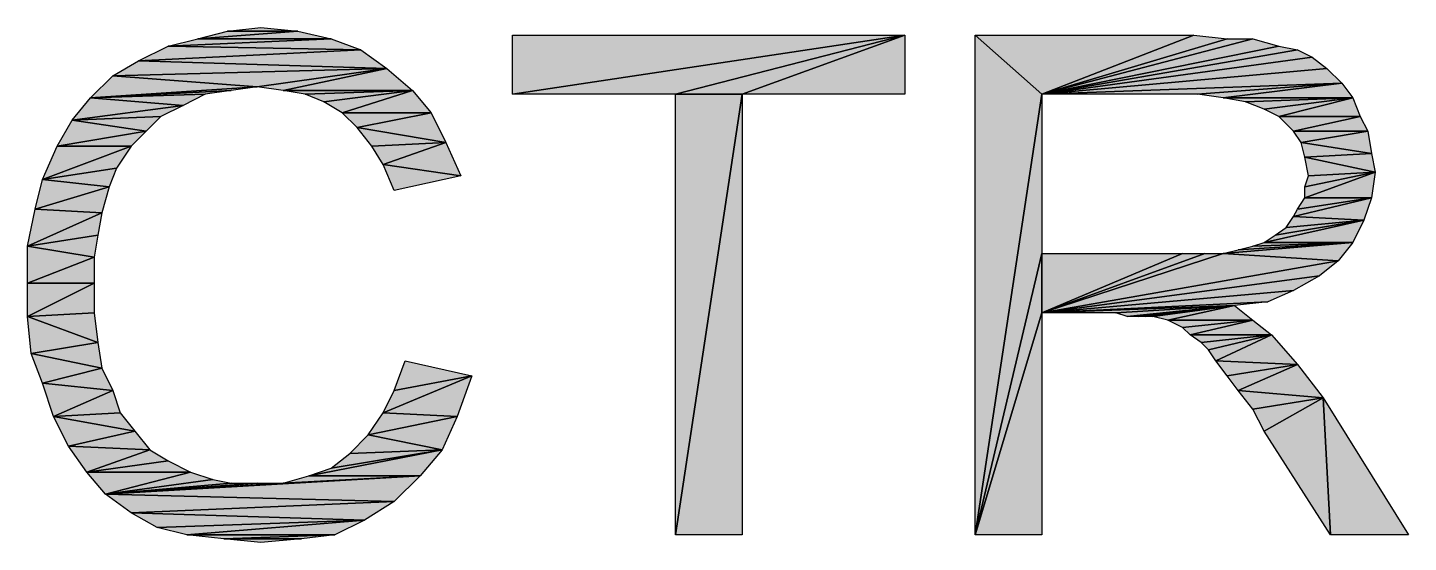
# Model space of a CAD drawing. Header units: millimetres. Extents: x -159 to 198, y 0 to 225.
# Drawn here: x -110.951 to -106.99, y 25.83 to 27.305 of the extents above; entities that cross this region are included whole.
import ezdxf

# ---------------------------------------------------------------- set-up
doc = ezdxf.new("R2010")
doc.units = ezdxf.units.MM
doc.header["$LTSCALE"] = 10.89
doc.layers.add('12_COIN_DXF_FORMAT', color=7, linetype='CONTINUOUS')

# ---------------------------------------------------------------- blocks, each defined once
blk = doc.blocks.new('A_C4F889353_BL2', base_point=(32.2476, 18.7626))
at = {"layer": '12_COIN_DXF_FORMAT', "color": 7, "linetype": 'Continuous'}
for p, q in [((40.5133, 17.813), (40.5983, 17.8342)), ((40.8, 17.8342), (40.5133, 17.813)), ((40.5133, 17.813), (40.8, 17.8342)), ((40.5983, 17.8342), (40.6938, 17.8448)), ((40.8, 17.8342), (40.5983, 17.8342)), ((40.5983, 17.8342), (40.8, 17.8342)), ((40.6938, 17.8448), (40.8, 17.8342)), ((40.8, 17.8342), (40.8955, 17.813)), ((41.4158, 17.6537), (41.4158, 17.8236)), ((41.4158, 17.8236), (42.5412, 17.8236)), ((42.5412, 17.8236), (41.4158, 17.6537)), ((41.4158, 17.6537), (42.5412, 17.8236)), ((42.5412, 17.8236), (41.8829, 17.6537)), ((41.8829, 17.6537), (42.5412, 17.8236)), ((42.5412, 17.8236), (42.0741, 17.6537)), ((42.0741, 17.6537), (42.5412, 17.8236)), ((42.5412, 17.8236), (42.5412, 17.6537)), ((42.9341, 17.6537), (42.7429, 17.8236)), ((42.7429, 17.8236), (43.3694, 17.8236)), ((42.7429, 16.3902), (42.7429, 17.8236)), ((42.7429, 17.8236), (42.9341, 17.6537)), ((42.9341, 17.6537), (43.3694, 17.8236)), ((43.3694, 17.8236), (42.9341, 17.6537)), ((43.3694, 17.8236), (43.4649, 17.813)), ((40.3434, 17.7493), (40.4284, 17.7917)), ((40.4284, 17.7917), (40.5133, 17.813)), ((40.8955, 17.813), (40.4284, 17.7917)), ((40.4284, 17.7917), (40.8955, 17.813)), ((40.9805, 17.7811), (40.4284, 17.7917)), ((40.4284, 17.7917), (40.9805, 17.7811)), ((40.8955, 17.813), (40.5133, 17.813)), ((40.5133, 17.813), (40.8955, 17.813)), ((40.8955, 17.813), (40.9805, 17.7811)), ((42.9341, 17.6537), (43.5392, 17.813)), ((43.5392, 17.813), (42.9341, 17.6537)), ((42.9341, 17.6537), (43.4649, 17.813)), ((43.4649, 17.813), (42.9341, 17.6537)), ((42.9341, 17.6537), (43.6136, 17.7917)), ((43.6136, 17.7917), (42.9341, 17.6537)), ((43.4649, 17.813), (43.5392, 17.813)), ((43.5392, 17.813), (43.6136, 17.7917)), ((43.6136, 17.7917), (43.6667, 17.7811)), ((40.2691, 17.7068), (40.3434, 17.7493)), ((40.9805, 17.7811), (40.3434, 17.7493)), ((40.3434, 17.7493), (40.9805, 17.7811)), ((41.0548, 17.728), (40.3434, 17.7493)), ((40.3434, 17.7493), (41.0548, 17.728)), ((40.9805, 17.7811), (41.0548, 17.728)), ((42.9341, 17.6537), (43.6667, 17.7811)), ((43.6667, 17.7811), (42.9341, 17.6537)), ((42.9341, 17.6537), (43.7091, 17.7599)), ((43.7091, 17.7599), (42.9341, 17.6537)), ((43.6667, 17.7811), (43.7091, 17.7599)), ((43.7091, 17.7599), (43.7516, 17.728)), ((40.2054, 17.6431), (40.2691, 17.7068)), ((41.0548, 17.728), (40.2691, 17.7068)), ((40.2691, 17.7068), (41.0548, 17.728)), ((40.6832, 17.6749), (40.2691, 17.7068)), ((40.2691, 17.7068), (40.6832, 17.6749)), ((41.0548, 17.728), (40.6832, 17.6749)), ((40.6832, 17.6749), (41.0548, 17.728)), ((41.0548, 17.728), (40.7575, 17.6643)), ((40.7575, 17.6643), (41.0548, 17.728)), ((41.0548, 17.728), (41.1291, 17.6643)), ((42.9341, 17.6537), (43.7516, 17.728)), ((43.7516, 17.728), (42.9341, 17.6537)), ((43.7516, 17.728), (43.7941, 17.6856)), ((40.2054, 17.6431), (40.6832, 17.6749)), ((40.6832, 17.6749), (40.2054, 17.6431)), ((40.2054, 17.6431), (40.6089, 17.6643)), ((40.6089, 17.6643), (40.2054, 17.6431)), ((40.6089, 17.6643), (40.5346, 17.6537)), ((40.6832, 17.6749), (40.6089, 17.6643)), ((40.7575, 17.6643), (40.6832, 17.6749)), ((41.1291, 17.6643), (40.7575, 17.6643)), ((40.8212, 17.6537), (40.7575, 17.6643)), ((40.7575, 17.6643), (41.1291, 17.6643)), ((41.1291, 17.6643), (40.8212, 17.6537)), ((40.8212, 17.6537), (41.1291, 17.6643)), ((41.1291, 17.6643), (40.8743, 17.6325)), ((40.8743, 17.6325), (41.1291, 17.6643)), ((41.1291, 17.6643), (40.9274, 17.6006)), ((40.9274, 17.6006), (41.1291, 17.6643)), ((41.1291, 17.6643), (41.1822, 17.6006)), ((42.9341, 17.6537), (43.7941, 17.6856)), ((43.7941, 17.6856), (42.9341, 17.6537)), ((43.7941, 17.6856), (43.38, 17.6537)), ((43.38, 17.6537), (43.7941, 17.6856)), ((43.7941, 17.6856), (43.4543, 17.6431)), ((43.4543, 17.6431), (43.7941, 17.6856)), ((43.7941, 17.6856), (43.8259, 17.6431)), ((40.1523, 17.5794), (40.2054, 17.6431)), ((40.5346, 17.6537), (40.2054, 17.6431)), ((40.2054, 17.6431), (40.5346, 17.6537)), ((40.4708, 17.6218), (40.2054, 17.6431)), ((40.2054, 17.6431), (40.4708, 17.6218)), ((40.5346, 17.6537), (40.4708, 17.6218)), ((40.8743, 17.6325), (40.8212, 17.6537)), ((40.9274, 17.6006), (40.8743, 17.6325)), ((41.8829, 17.6537), (41.4158, 17.6537)), ((42.0741, 17.6537), (41.8829, 17.6537)), ((41.8829, 16.3902), (41.8829, 17.6537)), ((41.8829, 17.6537), (42.0741, 17.6537)), ((42.0741, 17.6537), (41.8829, 16.3902)), ((41.8829, 16.3902), (42.0741, 17.6537)), ((42.5412, 17.6537), (42.0741, 17.6537)), ((42.0741, 17.6537), (42.0741, 16.3902)), ((42.7429, 16.3902), (42.9341, 17.6537)), ((42.9341, 17.6537), (42.7429, 16.3902)), ((43.38, 17.6537), (42.9341, 17.6537)), ((42.9341, 17.6537), (42.9341, 17.1972)), ((43.4543, 17.6431), (43.38, 17.6537)), ((43.8259, 17.6431), (43.4543, 17.6431)), ((43.518, 17.6325), (43.4543, 17.6431)), ((43.4543, 17.6431), (43.8259, 17.6431)), ((43.8259, 17.6431), (43.518, 17.6325)), ((43.518, 17.6325), (43.8259, 17.6431)), ((43.5711, 17.6112), (43.518, 17.6325)), ((43.8259, 17.6431), (43.5711, 17.6112)), ((43.5711, 17.6112), (43.8259, 17.6431)), ((43.8259, 17.6431), (43.6136, 17.59)), ((43.6136, 17.59), (43.8259, 17.6431)), ((43.8259, 17.6431), (43.8471, 17.59)), ((40.1523, 17.5794), (40.4708, 17.6218)), ((40.4708, 17.6218), (40.1523, 17.5794)), ((40.4071, 17.59), (40.1523, 17.5794)), ((40.1523, 17.5794), (40.4071, 17.59)), ((40.4071, 17.59), (40.3647, 17.5475)), ((40.4708, 17.6218), (40.4071, 17.59)), ((41.1822, 17.6006), (40.9274, 17.6006)), ((40.9699, 17.5581), (40.9274, 17.6006)), ((40.9274, 17.6006), (41.1822, 17.6006)), ((41.1822, 17.6006), (40.9699, 17.5581)), ((40.9699, 17.5581), (41.1822, 17.6006)), ((41.1822, 17.6006), (41.2247, 17.5157)), ((43.6136, 17.59), (43.5711, 17.6112)), ((43.8471, 17.59), (43.6136, 17.59)), ((43.656, 17.5475), (43.6136, 17.59)), ((43.6136, 17.59), (43.8471, 17.59)), ((43.8471, 17.59), (43.656, 17.5475)), ((43.656, 17.5475), (43.8471, 17.59)), ((43.8471, 17.59), (43.8684, 17.5475)), ((40.1099, 17.5051), (40.1523, 17.5794)), ((40.3647, 17.5475), (40.1099, 17.5051)), ((40.1099, 17.5051), (40.3647, 17.5475)), ((40.3647, 17.5475), (40.1523, 17.5794)), ((40.1523, 17.5794), (40.3647, 17.5475)), ((40.3647, 17.5475), (40.3222, 17.5051)), ((41.2247, 17.5157), (40.9699, 17.5581)), ((41.0123, 17.5051), (40.9699, 17.5581)), ((40.9699, 17.5581), (41.2247, 17.5157)), ((43.8684, 17.5475), (43.656, 17.5475)), ((43.6773, 17.5157), (43.656, 17.5475)), ((43.656, 17.5475), (43.8684, 17.5475)), ((43.8684, 17.5475), (43.6773, 17.5157)), ((43.6773, 17.5157), (43.8684, 17.5475)), ((43.8684, 17.5475), (43.879, 17.4838)), ((40.0674, 17.4095), (40.3222, 17.5051)), ((40.0674, 17.4095), (40.1099, 17.5051)), ((40.3222, 17.5051), (40.0674, 17.4095)), ((40.3222, 17.5051), (40.1099, 17.5051)), ((40.1099, 17.5051), (40.3222, 17.5051)), ((40.3222, 17.5051), (40.2797, 17.4414)), ((41.2247, 17.5157), (41.0123, 17.5051)), ((41.0123, 17.5051), (41.2247, 17.5157)), ((41.0442, 17.452), (41.0123, 17.5051)), ((41.2247, 17.5157), (41.0442, 17.452)), ((41.0442, 17.452), (41.2247, 17.5157)), ((41.2247, 17.5157), (41.2671, 17.4201)), ((43.879, 17.4838), (43.6773, 17.5157)), ((43.6879, 17.4732), (43.6773, 17.5157)), ((43.6773, 17.5157), (43.879, 17.4838)), ((43.879, 17.4838), (43.6879, 17.4732)), ((43.6879, 17.4732), (43.879, 17.4838)), ((43.8896, 17.4307), (43.6879, 17.4732)), ((43.6985, 17.4201), (43.6879, 17.4732)), ((43.6879, 17.4732), (43.8896, 17.4307)), ((43.879, 17.4838), (43.8896, 17.4307)), ((40.2797, 17.4414), (40.0674, 17.4095)), ((40.0674, 17.4095), (40.2797, 17.4414)), ((40.2797, 17.4414), (40.2585, 17.3883)), ((41.2671, 17.4201), (41.0442, 17.452)), ((41.076, 17.3777), (41.0442, 17.452)), ((41.0442, 17.452), (41.2671, 17.4201)), ((43.8896, 17.4307), (43.6879, 17.3883)), ((43.6879, 17.3883), (43.8896, 17.4307)), ((43.8896, 17.4307), (43.6879, 17.3564)), ((43.6879, 17.3564), (43.8896, 17.4307)), ((43.8896, 17.4307), (43.6985, 17.4201)), ((43.6985, 17.4201), (43.8896, 17.4307)), ((43.8896, 17.4307), (43.879, 17.3564)), ((40.0462, 17.3246), (40.0674, 17.4095)), ((40.2585, 17.3883), (40.0462, 17.3246)), ((40.0462, 17.3246), (40.2585, 17.3883)), ((40.2585, 17.3883), (40.0674, 17.4095)), ((40.0674, 17.4095), (40.2585, 17.3883)), ((40.2585, 17.3883), (40.2373, 17.3139)), ((41.2671, 17.4201), (41.076, 17.3777)), ((43.6879, 17.3883), (43.6985, 17.4201)), ((43.6879, 17.3564), (43.6879, 17.3883)), ((43.879, 17.3564), (43.656, 17.3033)), ((43.656, 17.3033), (43.879, 17.3564)), ((43.6667, 17.3246), (43.6879, 17.3564)), ((43.879, 17.3564), (43.6667, 17.3246)), ((43.6667, 17.3246), (43.879, 17.3564)), ((43.879, 17.3564), (43.6879, 17.3564)), ((43.6879, 17.3564), (43.879, 17.3564)), ((43.879, 17.3564), (43.8578, 17.2927)), ((40.0249, 17.2184), (40.0462, 17.3246)), ((40.0249, 17.2184), (40.2373, 17.3139)), ((40.2373, 17.3139), (40.0249, 17.2184)), ((40.2373, 17.3139), (40.0462, 17.3246)), ((40.0462, 17.3246), (40.2373, 17.3139)), ((40.2373, 17.3139), (40.2267, 17.2502)), ((43.656, 17.3033), (43.6667, 17.3246)), ((43.8578, 17.2927), (43.5711, 17.229)), ((43.5711, 17.229), (43.8578, 17.2927)), ((43.8578, 17.2927), (43.6029, 17.2502)), ((43.6029, 17.2502), (43.8578, 17.2927)), ((43.6029, 17.2502), (43.6348, 17.2715)), ((43.6348, 17.2715), (43.656, 17.3033)), ((43.8578, 17.2927), (43.6348, 17.2715)), ((43.6348, 17.2715), (43.8578, 17.2927)), ((43.8578, 17.2927), (43.656, 17.3033)), ((43.656, 17.3033), (43.8578, 17.2927)), ((43.8578, 17.2927), (43.8259, 17.229)), ((40.2267, 17.2502), (40.0249, 17.2184)), ((40.0249, 17.2184), (40.2267, 17.2502)), ((40.2267, 17.2502), (40.216, 17.1865)), ((43.8259, 17.229), (43.4543, 17.1972)), ((43.4543, 17.1972), (43.8259, 17.229)), ((43.8259, 17.229), (43.4968, 17.2078)), ((43.4968, 17.2078), (43.8259, 17.229)), ((43.5392, 17.2184), (43.5711, 17.229)), ((43.8259, 17.229), (43.5392, 17.2184)), ((43.5392, 17.2184), (43.8259, 17.229)), ((43.5711, 17.229), (43.6029, 17.2502)), ((43.8259, 17.229), (43.5711, 17.229)), ((43.5711, 17.229), (43.8259, 17.229)), ((43.8259, 17.229), (43.7834, 17.1759)), ((40.216, 17.1865), (40.0249, 17.2184)), ((40.0249, 17.1122), (40.0249, 17.2184)), ((40.0249, 17.2184), (40.216, 17.1865)), ((42.7429, 16.3902), (42.9341, 17.1972)), ((42.9341, 17.1972), (42.7429, 16.3902)), ((42.9341, 17.0273), (43.4543, 17.1972)), ((43.4543, 17.1972), (42.9341, 17.0273)), ((42.9341, 17.0273), (43.4012, 17.1972)), ((43.4012, 17.1972), (42.9341, 17.0273)), ((42.9341, 17.0273), (43.3375, 17.1972)), ((43.3375, 17.1972), (42.9341, 17.0273)), ((42.9341, 17.0273), (42.9341, 17.1972)), ((42.9341, 17.1972), (43.3375, 17.1972)), ((42.9341, 17.1972), (42.9341, 17.0273)), ((43.3375, 17.1972), (43.4012, 17.1972)), ((43.4012, 17.1972), (43.4543, 17.1972)), ((43.4543, 17.1972), (43.4968, 17.2078)), ((43.7834, 17.1759), (43.4543, 17.1972)), ((43.4543, 17.1972), (43.7834, 17.1759)), ((43.4968, 17.2078), (43.5392, 17.2184)), ((40.216, 17.1865), (40.0249, 17.1122)), ((40.0249, 17.1122), (40.216, 17.1865)), ((40.216, 17.1865), (40.216, 17.1122)), ((42.9341, 17.0273), (43.7834, 17.1759)), ((43.7834, 17.1759), (42.9341, 17.0273)), ((43.7834, 17.1759), (43.7304, 17.1335)), ((40.216, 17.1122), (40.0249, 17.1122)), ((40.0249, 17.0167), (40.216, 17.1122)), ((40.0249, 17.0167), (40.0249, 17.1122)), ((40.0249, 17.1122), (40.216, 17.1122)), ((40.216, 17.1122), (40.0249, 17.0167)), ((40.216, 17.1122), (40.216, 17.0273)), ((42.9341, 17.0273), (43.7304, 17.1335)), ((43.7304, 17.1335), (42.9341, 17.0273)), ((43.7304, 17.1335), (43.656, 17.091)), ((42.9341, 17.0273), (43.656, 17.091)), ((43.656, 17.091), (42.9341, 17.0273)), ((43.656, 17.091), (43.5817, 17.0591)), ((42.9341, 17.0273), (43.5817, 17.0591)), ((43.5817, 17.0591), (42.9341, 17.0273)), ((42.9341, 17.0273), (43.4862, 17.0485)), ((43.4862, 17.0485), (42.9341, 17.0273)), ((43.4862, 17.0485), (43.1464, 17.0273)), ((43.1464, 17.0273), (43.4862, 17.0485)), ((43.4862, 17.0485), (43.1783, 17.0167)), ((43.1783, 17.0167), (43.4862, 17.0485)), ((43.4862, 17.0485), (43.2101, 17.0167)), ((43.2101, 17.0167), (43.4862, 17.0485)), ((43.4862, 17.0485), (43.2313, 17.0167)), ((43.2313, 17.0167), (43.4862, 17.0485)), ((43.4862, 17.0485), (43.2526, 17.0167)), ((43.2526, 17.0167), (43.4862, 17.0485)), ((43.4862, 17.0485), (43.295, 17.006)), ((43.295, 17.006), (43.4862, 17.0485)), ((43.5817, 17.0591), (43.4862, 17.0485)), ((43.4862, 17.0485), (43.5392, 17.006)), ((40.216, 17.0273), (40.0249, 17.0167)), ((40.0249, 17.0167), (40.216, 17.0273)), ((40.2267, 16.9423), (40.0249, 17.0167)), ((40.0355, 16.9105), (40.0249, 17.0167)), ((40.0249, 17.0167), (40.2267, 16.9423)), ((40.216, 17.0273), (40.2267, 16.9423)), ((42.9341, 17.0273), (42.7429, 16.3902)), ((42.7429, 16.3902), (42.9341, 17.0273)), ((43.1464, 17.0273), (42.9341, 17.0273)), ((42.9341, 17.0273), (42.9341, 16.3902)), ((43.1783, 17.0167), (43.1464, 17.0273)), ((43.2101, 17.0167), (43.1783, 17.0167)), ((43.2313, 17.0167), (43.2101, 17.0167)), ((43.2526, 17.0167), (43.2313, 17.0167)), ((43.295, 17.006), (43.2526, 17.0167)), ((43.5392, 17.006), (43.295, 17.006)), ((43.3375, 16.9848), (43.295, 17.006)), ((43.295, 17.006), (43.5392, 17.006)), ((43.5392, 17.006), (43.3375, 16.9848)), ((43.3375, 16.9848), (43.5392, 17.006)), ((43.5392, 17.006), (43.3588, 16.9636)), ((43.3588, 16.9636), (43.5392, 17.006)), ((43.5392, 17.006), (43.5923, 16.9636)), ((43.3588, 16.9636), (43.3375, 16.9848)), ((43.5923, 16.9636), (43.3588, 16.9636)), ((43.3906, 16.9423), (43.3588, 16.9636)), ((43.3588, 16.9636), (43.5923, 16.9636)), ((43.5923, 16.9636), (43.3906, 16.9423)), ((43.3906, 16.9423), (43.5923, 16.9636)), ((43.5923, 16.9636), (43.4118, 16.9211)), ((43.4118, 16.9211), (43.5923, 16.9636)), ((43.5923, 16.9636), (43.4331, 16.8893)), ((43.4331, 16.8893), (43.5923, 16.9636)), ((43.5923, 16.9636), (43.6667, 16.8786)), ((40.2267, 16.9423), (40.0355, 16.9105)), ((40.0355, 16.9105), (40.2267, 16.9423)), ((40.2373, 16.868), (40.0355, 16.9105)), ((40.0674, 16.8256), (40.0355, 16.9105)), ((40.0355, 16.9105), (40.2373, 16.868)), ((40.2267, 16.9423), (40.2373, 16.868)), ((43.4118, 16.9211), (43.3906, 16.9423)), ((43.4331, 16.8893), (43.4118, 16.9211)), ((41.076, 16.8043), (41.1079, 16.8893)), ((41.1079, 16.8893), (41.299, 16.8468)), ((43.6667, 16.8786), (43.4331, 16.8893)), ((43.4649, 16.8468), (43.4331, 16.8893)), ((43.4331, 16.8893), (43.6667, 16.8786)), ((43.6667, 16.8786), (43.4649, 16.8468)), ((43.4649, 16.8468), (43.6667, 16.8786)), ((43.6667, 16.8786), (43.4968, 16.8043)), ((43.4968, 16.8043), (43.6667, 16.8786)), ((43.6667, 16.8786), (43.741, 16.7831)), ((40.2373, 16.868), (40.0674, 16.8256)), ((40.0674, 16.8256), (40.2373, 16.868)), ((40.2373, 16.868), (40.2691, 16.8043)), ((41.299, 16.8468), (41.0442, 16.7406)), ((41.0442, 16.7406), (41.299, 16.8468)), ((41.299, 16.8468), (41.076, 16.8043)), ((41.076, 16.8043), (41.299, 16.8468)), ((41.299, 16.8468), (41.2565, 16.73)), ((43.4968, 16.8043), (43.4649, 16.8468)), ((40.2691, 16.8043), (40.0674, 16.8256)), ((40.0992, 16.73), (40.0674, 16.8256)), ((40.0674, 16.8256), (40.2691, 16.8043)), ((40.0992, 16.73), (40.2691, 16.8043)), ((40.2691, 16.8043), (40.0992, 16.73)), ((40.2691, 16.8043), (40.2904, 16.7406)), ((41.0442, 16.7406), (41.076, 16.8043)), ((43.741, 16.7831), (43.4968, 16.8043)), ((43.5392, 16.7512), (43.4968, 16.8043)), ((43.4968, 16.8043), (43.741, 16.7831)), ((43.741, 16.7831), (43.5392, 16.7512)), ((43.5392, 16.7512), (43.741, 16.7831)), ((43.741, 16.7831), (43.5711, 16.6875)), ((43.5711, 16.6875), (43.741, 16.7831)), ((43.741, 16.7831), (43.7622, 16.3902)), ((43.741, 16.7831), (43.9852, 16.3902)), ((43.7622, 16.3902), (43.741, 16.7831)), ((40.2904, 16.7406), (40.0992, 16.73)), ((40.0992, 16.73), (40.2904, 16.7406)), ((40.3328, 16.6875), (40.0992, 16.73)), ((40.1417, 16.6451), (40.0992, 16.73)), ((40.0992, 16.73), (40.3328, 16.6875)), ((40.2904, 16.7406), (40.3328, 16.6875)), ((41.0017, 16.6769), (41.0442, 16.7406)), ((41.2565, 16.73), (41.0017, 16.6769)), ((41.0017, 16.6769), (41.2565, 16.73)), ((41.2565, 16.73), (41.0442, 16.7406)), ((41.0442, 16.7406), (41.2565, 16.73)), ((41.2565, 16.73), (41.2141, 16.6344)), ((43.5711, 16.6875), (43.5392, 16.7512)), ((40.3328, 16.6875), (40.1417, 16.6451)), ((40.1417, 16.6451), (40.3328, 16.6875)), ((40.3328, 16.6875), (40.3753, 16.6344)), ((40.9486, 16.6238), (41.0017, 16.6769)), ((41.2141, 16.6344), (41.0017, 16.6769)), ((41.0017, 16.6769), (41.2141, 16.6344)), ((43.7622, 16.3902), (43.5711, 16.6875)), ((40.3753, 16.6344), (40.1417, 16.6451)), ((40.1948, 16.5707), (40.1417, 16.6451)), ((40.1417, 16.6451), (40.3753, 16.6344)), ((40.1948, 16.5707), (40.3753, 16.6344)), ((40.3753, 16.6344), (40.1948, 16.5707)), ((40.3753, 16.6344), (40.4284, 16.6026)), ((41.2141, 16.6344), (40.8318, 16.5601)), ((40.8318, 16.5601), (41.2141, 16.6344)), ((41.2141, 16.6344), (40.8955, 16.5814)), ((40.8955, 16.5814), (41.2141, 16.6344)), ((41.2141, 16.6344), (40.9486, 16.6238)), ((40.9486, 16.6238), (41.2141, 16.6344)), ((41.2141, 16.6344), (41.1504, 16.5601)), ((40.4284, 16.6026), (40.1948, 16.5707)), ((40.1948, 16.5707), (40.4284, 16.6026)), ((40.4284, 16.6026), (40.4921, 16.5707)), ((40.8955, 16.5814), (40.9486, 16.6238)), ((40.4921, 16.5707), (40.1948, 16.5707)), ((40.2479, 16.507), (40.1948, 16.5707)), ((40.1948, 16.5707), (40.4921, 16.5707)), ((40.2479, 16.507), (40.4921, 16.5707)), ((40.4921, 16.5707), (40.2479, 16.507)), ((41.1504, 16.5601), (40.2479, 16.507)), ((40.2479, 16.507), (41.1504, 16.5601)), ((40.4921, 16.5707), (40.5558, 16.5495)), ((40.7575, 16.5389), (40.8318, 16.5601)), ((41.1504, 16.5601), (40.7575, 16.5389)), ((40.7575, 16.5389), (41.1504, 16.5601)), ((40.8318, 16.5601), (40.8955, 16.5814)), ((41.1504, 16.5601), (40.8318, 16.5601)), ((40.8318, 16.5601), (41.1504, 16.5601)), ((41.1504, 16.5601), (41.076, 16.4858)), ((40.2479, 16.507), (40.5558, 16.5495)), ((40.5558, 16.5495), (40.2479, 16.507)), ((40.7575, 16.5389), (40.2479, 16.507)), ((40.2479, 16.507), (40.6832, 16.5389)), ((40.6832, 16.5389), (40.2479, 16.507)), ((40.2479, 16.507), (40.6089, 16.5389)), ((40.6089, 16.5389), (40.2479, 16.507)), ((40.2479, 16.507), (40.7575, 16.5389)), ((40.5558, 16.5495), (40.6089, 16.5389)), ((40.6089, 16.5389), (40.6832, 16.5389)), ((40.6832, 16.5389), (40.7575, 16.5389)), ((41.076, 16.4858), (40.2479, 16.507)), ((40.3222, 16.4539), (40.2479, 16.507)), ((40.2479, 16.507), (41.076, 16.4858)), ((41.076, 16.4858), (40.3222, 16.4539)), ((40.3222, 16.4539), (41.076, 16.4858)), ((41.076, 16.4858), (40.9911, 16.4327)), ((40.9911, 16.4327), (40.3222, 16.4539)), ((40.3965, 16.4115), (40.3222, 16.4539)), ((40.3222, 16.4539), (40.9911, 16.4327)), ((40.9911, 16.4327), (40.3965, 16.4115)), ((40.3965, 16.4115), (40.9911, 16.4327)), ((40.4815, 16.3902), (40.3965, 16.4115)), ((40.9911, 16.4327), (40.4815, 16.3902)), ((40.4815, 16.3902), (40.9911, 16.4327)), ((40.9911, 16.4327), (40.9062, 16.3902)), ((40.9062, 16.3902), (40.4815, 16.3902)), ((40.5876, 16.3796), (40.4815, 16.3902)), ((40.4815, 16.3902), (40.9062, 16.3902)), ((40.9062, 16.3902), (40.5876, 16.3796)), ((40.5876, 16.3796), (40.9062, 16.3902)), ((40.8106, 16.3796), (40.5876, 16.3796)), ((40.6938, 16.369), (40.5876, 16.3796)), ((40.5876, 16.3796), (40.8106, 16.3796)), ((40.8106, 16.3796), (40.6938, 16.369)), ((40.9062, 16.3902), (40.8106, 16.3796)), ((42.0741, 16.3902), (41.8829, 16.3902)), ((42.9341, 16.3902), (42.7429, 16.3902)), ((43.9852, 16.3902), (43.7622, 16.3902))]:
    blk.add_line(p, q, dxfattribs=at)
for points in [[(40.5133, 17.813), (40.5983, 17.8342), (40.8, 17.8342)], [(40.8, 17.8342), (40.8955, 17.813), (40.5133, 17.813)], [(40.6938, 17.8448), (40.8, 17.8342), (40.5983, 17.8342)], [(41.4158, 17.6537), (41.4158, 17.8236), (42.5412, 17.8236)], [(41.4158, 17.6537), (42.5412, 17.8236), (41.8829, 17.6537)], [(41.8829, 17.6537), (42.5412, 17.8236), (42.0741, 17.6537)], [(42.5412, 17.8236), (42.5412, 17.6537), (42.0741, 17.6537)], [(43.3694, 17.8236), (42.9341, 17.6537), (42.7429, 17.8236)], [(42.7429, 16.3902), (42.7429, 17.8236), (42.9341, 17.6537)], [(43.4649, 17.813), (42.9341, 17.6537), (43.3694, 17.8236)], [(40.3434, 17.7493), (40.4284, 17.7917), (40.9805, 17.7811)], [(40.4284, 17.7917), (40.5133, 17.813), (40.8955, 17.813)], [(40.8955, 17.813), (40.9805, 17.7811), (40.4284, 17.7917)], [(43.6136, 17.7917), (42.9341, 17.6537), (43.5392, 17.813)], [(43.5392, 17.813), (42.9341, 17.6537), (43.4649, 17.813)], [(43.6667, 17.7811), (42.9341, 17.6537), (43.6136, 17.7917)], [(40.2691, 17.7068), (40.3434, 17.7493), (41.0548, 17.728)], [(40.9805, 17.7811), (41.0548, 17.728), (40.3434, 17.7493)], [(43.7091, 17.7599), (42.9341, 17.6537), (43.6667, 17.7811)], [(43.7516, 17.728), (42.9341, 17.6537), (43.7091, 17.7599)], [(40.2054, 17.6431), (40.2691, 17.7068), (40.6832, 17.6749)], [(40.2691, 17.7068), (41.0548, 17.728), (40.6832, 17.6749)], [(40.6832, 17.6749), (41.0548, 17.728), (40.7575, 17.6643)], [(41.0548, 17.728), (41.1291, 17.6643), (40.7575, 17.6643)], [(43.7941, 17.6856), (42.9341, 17.6537), (43.7516, 17.728)], [(40.6089, 17.6643), (40.2054, 17.6431), (40.6832, 17.6749)], [(40.5346, 17.6537), (40.2054, 17.6431), (40.6089, 17.6643)], [(40.8212, 17.6537), (40.7575, 17.6643), (41.1291, 17.6643)], [(40.8212, 17.6537), (41.1291, 17.6643), (40.8743, 17.6325)], [(40.8743, 17.6325), (41.1291, 17.6643), (40.9274, 17.6006)], [(41.1291, 17.6643), (41.1822, 17.6006), (40.9274, 17.6006)], [(42.9341, 17.6537), (43.7941, 17.6856), (43.38, 17.6537)], [(43.38, 17.6537), (43.7941, 17.6856), (43.4543, 17.6431)], [(43.7941, 17.6856), (43.8259, 17.6431), (43.4543, 17.6431)], [(40.1523, 17.5794), (40.2054, 17.6431), (40.4708, 17.6218)], [(40.5346, 17.6537), (40.4708, 17.6218), (40.2054, 17.6431)], [(41.8829, 16.3902), (41.8829, 17.6537), (42.0741, 17.6537)], [(42.0741, 17.6537), (42.0741, 16.3902), (41.8829, 16.3902)], [(42.9341, 17.1972), (42.7429, 16.3902), (42.9341, 17.6537)], [(43.518, 17.6325), (43.4543, 17.6431), (43.8259, 17.6431)], [(43.518, 17.6325), (43.8259, 17.6431), (43.5711, 17.6112)], [(43.5711, 17.6112), (43.8259, 17.6431), (43.6136, 17.59)], [(43.8259, 17.6431), (43.8471, 17.59), (43.6136, 17.59)], [(40.4071, 17.59), (40.1523, 17.5794), (40.4708, 17.6218)], [(40.4071, 17.59), (40.3647, 17.5475), (40.1523, 17.5794)], [(40.9699, 17.5581), (40.9274, 17.6006), (41.1822, 17.6006)], [(41.1822, 17.6006), (41.2247, 17.5157), (40.9699, 17.5581)], [(43.656, 17.5475), (43.6136, 17.59), (43.8471, 17.59)], [(43.8471, 17.59), (43.8684, 17.5475), (43.656, 17.5475)], [(40.1099, 17.5051), (40.1523, 17.5794), (40.3647, 17.5475)], [(40.3647, 17.5475), (40.3222, 17.5051), (40.1099, 17.5051)], [(41.0123, 17.5051), (40.9699, 17.5581), (41.2247, 17.5157)], [(43.6773, 17.5157), (43.656, 17.5475), (43.8684, 17.5475)], [(43.8684, 17.5475), (43.879, 17.4838), (43.6773, 17.5157)], [(40.2797, 17.4414), (40.0674, 17.4095), (40.3222, 17.5051)], [(40.0674, 17.4095), (40.1099, 17.5051), (40.3222, 17.5051)], [(41.0123, 17.5051), (41.2247, 17.5157), (41.0442, 17.452)], [(41.2247, 17.5157), (41.2671, 17.4201), (41.0442, 17.452)], [(43.6879, 17.4732), (43.6773, 17.5157), (43.879, 17.4838)], [(43.879, 17.4838), (43.8896, 17.4307), (43.6879, 17.4732)], [(43.6985, 17.4201), (43.6879, 17.4732), (43.8896, 17.4307)], [(40.2797, 17.4414), (40.2585, 17.3883), (40.0674, 17.4095)], [(41.076, 17.3777), (41.0442, 17.452), (41.2671, 17.4201)], [(43.6985, 17.4201), (43.8896, 17.4307), (43.6879, 17.3883)], [(43.6879, 17.3883), (43.8896, 17.4307), (43.6879, 17.3564)], [(43.8896, 17.4307), (43.879, 17.3564), (43.6879, 17.3564)], [(40.0462, 17.3246), (40.0674, 17.4095), (40.2585, 17.3883)], [(40.2585, 17.3883), (40.2373, 17.3139), (40.0462, 17.3246)], [(43.6667, 17.3246), (43.879, 17.3564), (43.656, 17.3033)], [(43.879, 17.3564), (43.8578, 17.2927), (43.656, 17.3033)], [(43.6667, 17.3246), (43.6879, 17.3564), (43.879, 17.3564)], [(40.0249, 17.2184), (40.0462, 17.3246), (40.2373, 17.3139)], [(40.2267, 17.2502), (40.0249, 17.2184), (40.2373, 17.3139)], [(43.6029, 17.2502), (43.8578, 17.2927), (43.5711, 17.229)], [(43.8578, 17.2927), (43.8259, 17.229), (43.5711, 17.229)], [(43.6348, 17.2715), (43.8578, 17.2927), (43.6029, 17.2502)], [(43.6348, 17.2715), (43.656, 17.3033), (43.8578, 17.2927)], [(40.2267, 17.2502), (40.216, 17.1865), (40.0249, 17.2184)], [(43.4968, 17.2078), (43.8259, 17.229), (43.4543, 17.1972)], [(43.8259, 17.229), (43.7834, 17.1759), (43.4543, 17.1972)], [(43.5392, 17.2184), (43.8259, 17.229), (43.4968, 17.2078)], [(43.5392, 17.2184), (43.5711, 17.229), (43.8259, 17.229)], [(40.0249, 17.1122), (40.0249, 17.2184), (40.216, 17.1865)], [(42.9341, 17.0273), (42.7429, 16.3902), (42.9341, 17.1972)], [(43.7834, 17.1759), (42.9341, 17.0273), (43.4543, 17.1972)], [(43.4543, 17.1972), (42.9341, 17.0273), (43.4012, 17.1972)], [(43.4012, 17.1972), (42.9341, 17.0273), (43.3375, 17.1972)], [(43.3375, 17.1972), (42.9341, 17.0273), (42.9341, 17.1972)], [(40.216, 17.1865), (40.216, 17.1122), (40.0249, 17.1122)], [(43.7304, 17.1335), (42.9341, 17.0273), (43.7834, 17.1759)], [(40.216, 17.0273), (40.0249, 17.0167), (40.216, 17.1122)], [(40.0249, 17.0167), (40.0249, 17.1122), (40.216, 17.1122)], [(43.656, 17.091), (42.9341, 17.0273), (43.7304, 17.1335)], [(43.5817, 17.0591), (42.9341, 17.0273), (43.656, 17.091)], [(43.4862, 17.0485), (42.9341, 17.0273), (43.5817, 17.0591)], [(42.9341, 17.0273), (43.4862, 17.0485), (43.1464, 17.0273)], [(43.1464, 17.0273), (43.4862, 17.0485), (43.1783, 17.0167)], [(43.1783, 17.0167), (43.4862, 17.0485), (43.2101, 17.0167)], [(43.2101, 17.0167), (43.4862, 17.0485), (43.2313, 17.0167)], [(43.2313, 17.0167), (43.4862, 17.0485), (43.2526, 17.0167)], [(43.2526, 17.0167), (43.4862, 17.0485), (43.295, 17.006)], [(43.4862, 17.0485), (43.5392, 17.006), (43.295, 17.006)], [(40.216, 17.0273), (40.2267, 16.9423), (40.0249, 17.0167)], [(40.0355, 16.9105), (40.0249, 17.0167), (40.2267, 16.9423)], [(42.9341, 17.0273), (42.9341, 16.3902), (42.7429, 16.3902)], [(43.3375, 16.9848), (43.295, 17.006), (43.5392, 17.006)], [(43.3375, 16.9848), (43.5392, 17.006), (43.3588, 16.9636)], [(43.5392, 17.006), (43.5923, 16.9636), (43.3588, 16.9636)], [(43.3906, 16.9423), (43.3588, 16.9636), (43.5923, 16.9636)], [(43.3906, 16.9423), (43.5923, 16.9636), (43.4118, 16.9211)], [(43.4118, 16.9211), (43.5923, 16.9636), (43.4331, 16.8893)], [(43.5923, 16.9636), (43.6667, 16.8786), (43.4331, 16.8893)], [(40.2267, 16.9423), (40.2373, 16.868), (40.0355, 16.9105)], [(40.0674, 16.8256), (40.0355, 16.9105), (40.2373, 16.868)], [(41.076, 16.8043), (41.1079, 16.8893), (41.299, 16.8468)], [(43.4649, 16.8468), (43.4331, 16.8893), (43.6667, 16.8786)], [(43.4649, 16.8468), (43.6667, 16.8786), (43.4968, 16.8043)], [(43.6667, 16.8786), (43.741, 16.7831), (43.4968, 16.8043)], [(40.2373, 16.868), (40.2691, 16.8043), (40.0674, 16.8256)], [(41.076, 16.8043), (41.299, 16.8468), (41.0442, 16.7406)], [(41.299, 16.8468), (41.2565, 16.73), (41.0442, 16.7406)], [(40.0992, 16.73), (40.0674, 16.8256), (40.2691, 16.8043)], [(40.2904, 16.7406), (40.0992, 16.73), (40.2691, 16.8043)], [(43.5392, 16.7512), (43.4968, 16.8043), (43.741, 16.7831)], [(43.5392, 16.7512), (43.741, 16.7831), (43.5711, 16.6875)], [(43.5711, 16.6875), (43.741, 16.7831), (43.7622, 16.3902)], [(43.741, 16.7831), (43.9852, 16.3902), (43.7622, 16.3902)], [(40.2904, 16.7406), (40.3328, 16.6875), (40.0992, 16.73)], [(40.1417, 16.6451), (40.0992, 16.73), (40.3328, 16.6875)], [(41.0017, 16.6769), (41.0442, 16.7406), (41.2565, 16.73)], [(41.2565, 16.73), (41.2141, 16.6344), (41.0017, 16.6769)], [(40.3328, 16.6875), (40.3753, 16.6344), (40.1417, 16.6451)], [(40.9486, 16.6238), (41.0017, 16.6769), (41.2141, 16.6344)], [(40.1948, 16.5707), (40.1417, 16.6451), (40.3753, 16.6344)], [(40.4284, 16.6026), (40.1948, 16.5707), (40.3753, 16.6344)], [(40.8955, 16.5814), (41.2141, 16.6344), (40.8318, 16.5601)], [(41.2141, 16.6344), (41.1504, 16.5601), (40.8318, 16.5601)], [(40.9486, 16.6238), (41.2141, 16.6344), (40.8955, 16.5814)], [(40.4284, 16.6026), (40.4921, 16.5707), (40.1948, 16.5707)], [(40.2479, 16.507), (40.1948, 16.5707), (40.4921, 16.5707)], [(40.5558, 16.5495), (40.2479, 16.507), (40.4921, 16.5707)], [(40.7575, 16.5389), (41.1504, 16.5601), (40.2479, 16.507)], [(41.1504, 16.5601), (41.076, 16.4858), (40.2479, 16.507)], [(40.7575, 16.5389), (40.8318, 16.5601), (41.1504, 16.5601)], [(40.6089, 16.5389), (40.2479, 16.507), (40.5558, 16.5495)], [(40.7575, 16.5389), (40.2479, 16.507), (40.6832, 16.5389)], [(40.6832, 16.5389), (40.2479, 16.507), (40.6089, 16.5389)], [(40.3222, 16.4539), (40.2479, 16.507), (41.076, 16.4858)], [(41.076, 16.4858), (40.9911, 16.4327), (40.3222, 16.4539)], [(40.3965, 16.4115), (40.3222, 16.4539), (40.9911, 16.4327)], [(40.3965, 16.4115), (40.9911, 16.4327), (40.4815, 16.3902)], [(40.9911, 16.4327), (40.9062, 16.3902), (40.4815, 16.3902)], [(40.5876, 16.3796), (40.4815, 16.3902), (40.9062, 16.3902)], [(40.9062, 16.3902), (40.8106, 16.3796), (40.5876, 16.3796)], [(40.6938, 16.369), (40.5876, 16.3796), (40.8106, 16.3796)]]:
    blk.add_solid(points, dxfattribs=at)

msp = doc.modelspace()

# ---------------------------------------------------------------- block references
at = {"layer": '12_COIN_DXF_FORMAT', "color": 2, "linetype": 'Continuous'}
msp.add_blockref('A_C4F889353_BL2', (-118.728, 28.2232), dxfattribs=at)

doc.saveas('drawing.dxf')
